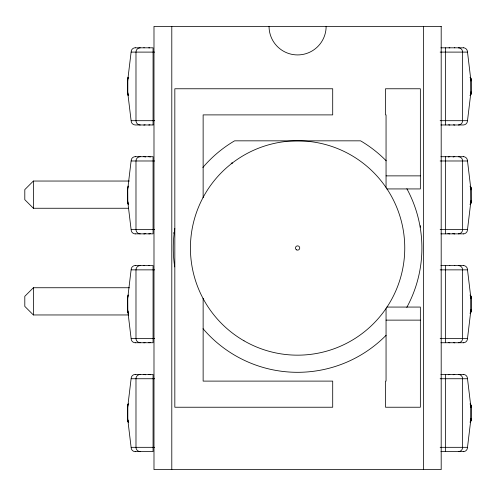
<?xml version="1.0" encoding="UTF-8"?>
<svg xmlns="http://www.w3.org/2000/svg" width="496" height="496" viewBox="0 0 496 496"><rect width="100%" height="100%" fill="white"/><g stroke="black" fill="none" stroke-linecap="round" stroke-linejoin="round"><path stroke-width="0.74" d="M127.751 188.641L127.813 188.083A3.763 2.864 85.2 0 1 127.85 187.872L127.999 187.321A4.309 4.111 37.3 0 1 128.687 186.062M127.751 297.495L127.819 311.401M470.865 93.006L470.803 79.23A3.763 2.864 -85.2 0 0 470.76 78.994L470.611 78.442A4.309 4.111 -37.3 0 0 469.985 77.264M127.751 297.47L127.813 296.961A3.763 2.895 84.8 0 1 127.819 296.738M470.859 93.081L470.803 93.589M127.819 93.645L127.813 79.199A3.763 2.895 84.8 0 1 127.819 78.982M127.819 202.523L127.732 188.846L127.41 188.846L127.41 201.705A4.284 4.284 0 0 0 128.16 204.123M127.819 420.279L127.813 405.84A3.763 2.895 84.8 0 1 127.819 405.623M470.468 186.446A4.824 4.458 0 0 1 471.188 188.846L471.2 201.705L470.878 201.748L470.803 188.108A3.763 2.864 -85.2 0 0 470.76 187.872L470.611 187.321A4.309 4.111 -37.3 0 0 469.985 186.149M470.871 297.588L470.878 310.608L471.2 310.583L471.2 297.724A4.824 4.458 0 0 0 470.468 295.325M470.468 421.86A4.824 4.458 0 0 0 471.188 419.461L471.2 406.602L470.878 406.559L470.853 419.796M470.878 310.626L470.797 311.376M470.878 201.748L470.803 202.467M470.878 419.486L470.797 420.255M127.726 297.786L127.41 297.724L127.41 310.583A4.284 4.284 0 0 0 128.16 313.001M470.878 419.461L471.2 419.461A4.284 4.284 0 0 1 470.456 421.879M127.639 80.978L131.105 52.105L154.609 52.105M127.639 189.856L131.105 160.983L154.609 160.983M127.639 298.735L131.105 269.861L154.609 269.861M127.639 407.613L131.105 378.739L154.609 378.739M470.971 91.816L467.505 120.689L440.138 120.689M470.971 200.694L467.505 229.567L440.138 229.567M470.971 309.572L467.505 338.446L440.138 338.446M470.971 418.45L467.505 447.324L440.138 447.324M127.85 78.994L127.999 78.442A4.309 4.08 14.9 0 1 128.712 77.202M127.85 296.751L127.999 296.205A4.309 4.08 14.9 0 1 128.712 294.965M127.85 405.629L127.999 405.083A4.309 4.08 14.9 0 1 128.712 403.843M470.716 94.004L470.574 94.445A4.297 4.067 14.9 0 1 469.966 95.505M470.704 202.932L470.574 203.323M470.704 311.81L470.592 312.158A4.297 4.067 14.9 0 1 469.966 313.267M470.704 420.689L470.592 421.036A4.297 4.067 14.9 0 1 469.966 422.146M129.4 181.04L33.375 181.04L24.8 189.615L24.8 199.683L33.375 208.258L128.625 208.258M129.4 287.742L33.375 287.742L24.8 296.317L24.8 306.385L33.375 314.96L128.625 314.96M135.253 47.814L153.066 47.814L153.066 124.961M440.913 47.814L463.357 47.814M440.138 52.105L467.505 52.105L470.971 80.978M127.732 79.968L127.41 79.968L127.41 92.826A4.824 4.458 0 0 0 128.142 95.22M470.878 79.968L471.2 79.968L471.2 92.826A4.824 4.458 0 0 1 470.468 95.22M127.732 92.826L127.41 92.826A4.284 4.284 0 0 0 128.16 95.238M470.878 92.826L471.2 92.826A4.284 4.284 0 0 1 470.456 95.238M154.609 120.689L131.105 120.689L127.639 91.816M153.066 124.973L135.253 124.973A4.402 4.173 -15 0 1 131.18 120.689M440.913 124.973L463.357 124.973A4.402 4.173 15 0 0 467.43 120.689M135.253 156.699L153.066 156.699L153.066 233.839L135.253 233.852M440.913 156.699L463.357 156.699M440.138 160.983L467.505 160.983L470.971 189.856M231.142 163.091L232.667 163.091M386.055 175.869L420.354 175.869M470.878 188.846L471.2 188.846A4.284 4.284 0 0 0 470.456 186.428M386.818 188.933L420.354 188.933L420.354 88.765L385.51 88.765L385.51 114.892L386.055 114.892L386.055 187.395M127.41 201.705L127.732 201.705M154.609 229.567L131.105 229.567L127.639 200.694M440.913 233.852L463.357 233.852M135.253 265.577L153.066 265.577L153.066 342.724L135.253 342.736M440.913 265.577L463.357 265.577M440.138 269.861L467.505 269.861L470.971 298.735M470.884 297.786L471.2 297.724A4.284 4.284 0 0 0 470.456 295.312M386.818 307.067L420.354 307.067L420.354 407.235L385.51 407.235L385.51 381.108L386.055 381.108L386.055 308.605M127.41 310.583L127.732 310.583M386.055 320.131L420.354 320.131M154.609 338.446L131.105 338.446L127.639 309.572M440.913 342.736L463.357 342.736M135.253 374.455L153.066 374.455L153.066 451.602L135.253 451.614M440.913 374.455L463.357 374.455M440.138 378.739L467.505 378.739L470.971 407.613M127.732 406.602L127.41 406.602L127.41 419.461A4.824 4.458 0 0 0 128.142 421.86M127.732 419.461L127.41 419.461A4.284 4.284 0 0 0 128.16 421.879M154.609 447.324L131.105 447.324L127.639 418.45M440.913 451.614L463.357 451.614M128.036 94.445L127.9 94.004M128.036 203.323L127.912 202.932M128.018 312.158L127.912 311.81M128.018 421.036L127.912 420.689M470.828 297.147L470.809 297.011A3.763 2.864 -85.2 0 0 470.76 296.751L470.611 296.205A4.309 4.111 -37.3 0 0 469.985 295.027M470.834 297.172L470.865 297.519M470.878 406.534L470.809 405.895A3.763 2.864 -85.2 0 0 470.76 405.635L470.611 405.083A4.309 4.111 -37.3 0 0 469.985 403.905M445.544 47.827L445.544 124.961M445.544 156.705L445.544 233.839M445.544 265.589L445.544 342.724M445.544 374.468L445.544 451.602M423.392 26.381L423.392 469.619M420.354 225.668L420.354 227.211M203.137 197.699L203.137 114.892L332.704 114.892L332.704 88.765L174.828 88.765L174.828 407.235L332.704 407.235L332.704 381.108L203.137 381.108L203.137 298.301M173.922 232.481L173.922 233.43M171.796 26.381L171.796 469.619M33.375 181.04L33.375 208.258M33.375 287.742L33.375 314.96M406.863 188.722A124.31 124.31 0 0 1 406.794 307.396M386.124 335.265A124.31 124.31 0 0 1 203.05 328.718M174.722 266.885A124.31 124.31 0 0 1 174.815 228.52M202.858 167.512A124.31 124.31 0 0 1 234.589 140.833L360.592 140.833A124.31 124.31 0 0 1 386.217 160.828M149.947 124.806A4.297 4.297 0 0 1 148.763 124.967M148.763 47.821A4.297 4.297 0 0 1 149.544 47.889M140.256 47.814A4.284 4.272 90 0 0 135.985 52.105L135.985 120.689A4.284 4.272 -90 0 0 140.256 124.973M131.18 52.099A4.402 4.173 15 0 1 135.247 47.746M143.797 47.746A4.402 4.173 15 0 1 144.237 47.79M145.08 124.806A4.402 4.173 -15 0 1 143.797 125.042M128.16 77.55A4.284 4.284 0 0 0 127.41 79.968A4.824 4.458 0 0 1 128.142 77.568M128.049 93.93A3.825 2.796 -87 0 1 127.987 93.589M128.687 95.604A4.297 4.098 -28 0 1 128.067 94.432M448.266 156.996A4.297 4.297 0 0 1 449.847 156.699M449.847 233.852A4.297 4.297 0 0 1 447.876 233.374M458.36 156.699A4.284 4.272 -90 0 1 462.625 160.983L462.625 229.567A4.284 4.272 -90 0 1 458.36 233.852M453.139 157.015A4.402 4.173 -15 0 1 454.813 156.624M463.363 156.624A4.402 4.173 -15 0 1 467.43 160.977M467.43 229.574A4.402 4.173 15 0 1 463.363 233.926M454.813 233.926A4.402 4.173 15 0 1 452.761 233.349M470.456 204.123A4.284 4.284 0 0 0 471.2 201.705A4.824 4.458 0 0 1 470.468 204.104M470.549 203.317A4.297 4.067 14.9 0 1 469.966 204.389M470.946 202.579A3.825 3.119 82.1 0 1 470.859 202.951M150.741 233.374A4.297 4.297 0 0 1 148.763 233.852M148.763 156.699A4.297 4.297 0 0 1 150.344 156.996M140.256 156.699A4.284 4.272 -90 0 0 135.985 160.983L135.985 229.567A4.284 4.272 -90 0 0 140.256 233.852M131.18 160.977A4.402 4.173 15 0 1 135.247 156.624M143.797 156.624A4.402 4.173 15 0 1 145.477 157.015M145.849 233.349A4.402 4.173 -15 0 1 143.797 233.926M135.247 233.926A4.402 4.173 -15 0 1 131.18 229.574M127.41 188.846A4.284 4.284 0 0 1 128.16 186.428M128.049 202.808A3.825 2.796 -87 0 1 127.987 202.467M128.687 204.482A4.297 4.098 -28 0 1 128.067 203.31M448.266 374.759A4.297 4.297 0 0 1 449.847 374.461M458.36 374.455A4.284 4.272 -90 0 1 462.625 378.739L462.625 447.324A4.284 4.272 -90 0 1 458.36 451.614M453.139 374.778A4.402 4.173 -15 0 1 454.813 374.387M463.363 374.387A4.402 4.173 -15 0 1 467.43 378.739M467.43 447.33A4.402 4.173 15 0 1 463.363 451.682M470.456 404.19A4.284 4.284 0 0 1 471.2 406.602A4.824 4.458 0 0 0 470.468 404.209M470.946 420.335A3.825 3.119 82.1 0 1 470.859 420.707M449.066 47.889A4.297 4.297 0 0 1 449.847 47.821M449.847 124.967A4.297 4.297 0 0 1 448.663 124.806M458.36 47.814A4.284 4.272 -90 0 1 462.625 52.105L462.625 120.689A4.284 4.272 -90 0 1 458.36 124.973M454.373 47.79A4.402 4.173 -15 0 1 454.813 47.746M463.363 47.746A4.402 4.173 -15 0 1 467.43 52.099M454.813 125.042A4.402 4.173 15 0 1 453.536 124.806M470.456 77.55A4.284 4.284 0 0 1 471.2 79.968A4.824 4.458 0 0 0 470.468 77.568M470.946 93.694A3.825 3.119 82.1 0 1 470.859 94.073M449.463 265.596A4.297 4.297 0 0 1 449.847 265.583M449.847 342.73A4.297 4.297 0 0 1 448.266 342.432M458.36 265.577A4.284 4.272 -90 0 1 462.625 269.861L462.625 338.446A4.284 4.272 -90 0 1 458.36 342.736M454.373 265.546A4.402 4.173 -15 0 1 454.813 265.509M463.363 265.509A4.402 4.173 -15 0 1 467.43 269.861M467.43 338.452A4.402 4.173 15 0 1 463.363 342.804M454.813 342.804A4.402 4.173 15 0 1 453.536 342.569M470.456 313.001A4.284 4.284 0 0 0 471.2 310.583A4.824 4.458 0 0 1 470.468 312.982M470.946 311.457A3.825 3.119 82.1 0 1 470.859 311.829M150.344 342.432A4.297 4.297 0 0 1 148.763 342.73M148.763 265.583A4.297 4.297 0 0 1 149.147 265.596M140.256 265.577A4.284 4.272 -90 0 0 135.985 269.861L135.985 338.446A4.284 4.272 -90 0 0 140.256 342.736M131.18 269.861A4.402 4.173 15 0 1 135.247 265.509M143.797 265.509A4.402 4.173 15 0 1 144.237 265.546M145.08 342.569A4.402 4.173 -15 0 1 143.797 342.804M135.247 342.804A4.402 4.173 -15 0 1 131.18 338.452M127.41 297.724A4.284 4.284 0 0 1 128.16 295.312M128.049 311.686A3.825 2.796 -87 0 1 127.987 311.345M128.687 313.367A4.297 4.098 -28 0 1 128.067 312.195M148.763 374.461A4.297 4.297 0 0 1 150.344 374.759M140.256 374.455A4.284 4.272 -90 0 0 135.985 378.739L135.985 447.324A4.284 4.272 -90 0 0 140.256 451.614M131.18 378.739A4.402 4.173 15 0 1 135.247 374.387M143.797 374.387A4.402 4.173 15 0 1 145.477 374.778M135.247 451.682A4.402 4.173 -15 0 1 131.18 447.33M128.16 404.19A4.284 4.284 0 0 0 127.41 406.602A4.824 4.458 0 0 1 128.142 404.209M128.049 420.565A3.825 2.796 -87 0 1 127.987 420.224M128.687 422.245A4.297 4.098 -28 0 1 128.067 421.073M326.132 26.381A28.539 28.539 0 0 1 297.594 54.926A28.539 28.539 0 0 1 269.049 26.381M441.192 26.381L153.989 26.381L153.989 469.619L441.192 469.619L441.192 26.381M244.007 340.808A107.167 107.167 0 0 0 404.755 248A107.167 107.167 0 0 0 244.007 155.192A107.167 107.167 0 0 0 244.007 340.808M296.521 249.854A2.145 2.145 0 0 0 299.733 248A2.145 2.145 0 0 0 296.521 246.146A2.145 2.145 0 0 0 296.521 249.854"/></g></svg>
